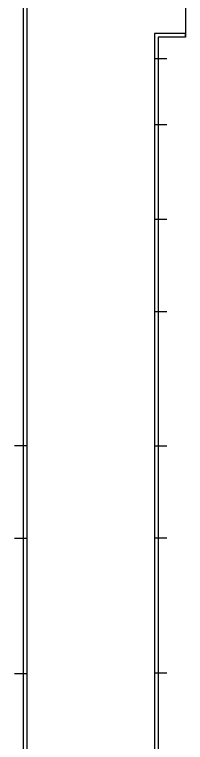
# Model space of a CAD drawing. Header units: millimetres. Extents: x 137411 to 273116, y -37 to 79573.
# Drawn here: x 219408 to 222425, y 44009 to 56866 of the extents above; entities that cross this region are included whole.
import ezdxf

# ---------------------------------------------------------------- set-up
doc = ezdxf.new("R2010")
doc.units = ezdxf.units.MM
doc.header["$LTSCALE"] = 0.001

msp = doc.modelspace()

# ---------------------------------------------------------------- linework, layer by layer
for p, q in [((219623.56, 79094.897), (219623.56, 39591.897)), ((219558.56, 59670.118), (219558.56, 49253.72)), ((222424.56, 58135.897), (222424.56, 56465.897)), ((221945.56, 56530.897), (221880.56, 56530.897)), ((221880.56, 56530.897), (221880.56, 39591.897)), ((222424.56, 56530.897), (221945.56, 56530.897)), ((222424.56, 56465.897), (221945.56, 56465.897)), ((221945.56, 56465.897), (221945.56, 56086.897)), ((222424.56, 56465.897), (222424.56, 56530.897)), ((221880.56, 56086.897), (222095.56, 56086.897)), ((221945.56, 56086.897), (221945.56, 54924.897)), ((221880.56, 54924.897), (222095.56, 54924.897)), ((221945.56, 54924.897), (221945.56, 53250.897)), ((221880.56, 53250.897), (222095.56, 53250.897)), ((221945.56, 53250.897), (221945.56, 51621.897)), ((221880.56, 51621.897), (222095.56, 51621.897)), ((221945.56, 51621.897), (221945.56, 49245.897)), ((219408.222, 49253.72), (219623.56, 49253.72)), ((219558.56, 49253.72), (219558.56, 47615.039)), ((221880.56, 49245.897), (222095.56, 49245.897)), ((221945.56, 49245.897), (221945.56, 47622.897)), ((219408.222, 47615.039), (219623.56, 47615.039)), ((219558.56, 47615.039), (219558.56, 45224.669)), ((221880.56, 47622.897), (222095.56, 47622.897)), ((221945.56, 47622.897), (221945.56, 45238.897)), ((219408.222, 45224.669), (219623.56, 45224.669)), ((219558.56, 45224.669), (219558.56, 43595.009)), ((221880.56, 45238.897), (222095.56, 45238.897)), ((221945.56, 45238.897), (221945.56, 43612.897))]:
    msp.add_line(p, q)

doc.saveas('drawing.dxf')
